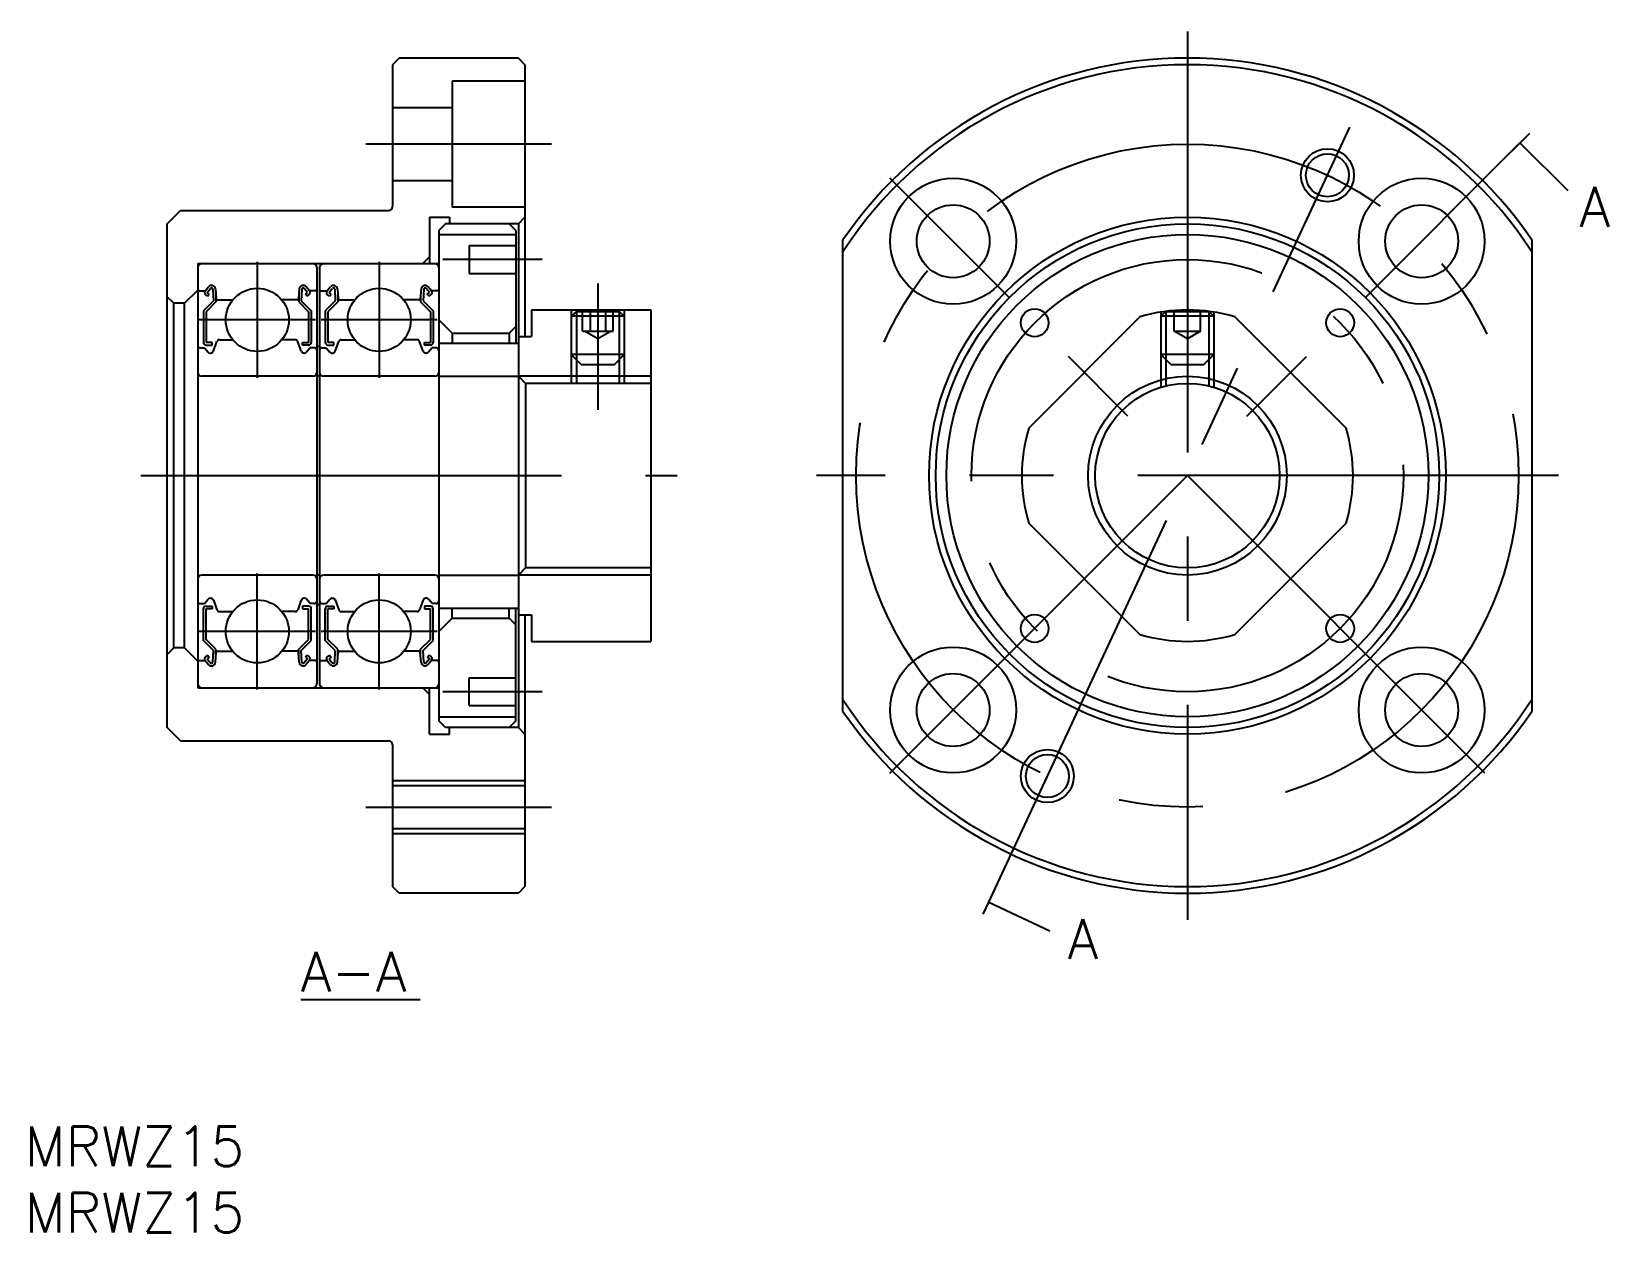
# Model space of a CAD drawing. Extents: x -87 to 32, y -57 to 34.
import ezdxf

# ---------------------------------------------------------------- set-up
doc = ezdxf.new("R2010")
doc.units = 0
doc.linetypes.add('CENTER', pattern=[50.8, 31.75, -6.35, 6.35, -6.35])
doc.linetypes.add('DASHED', pattern=[19.05, 12.7, -6.35])
doc.layers.get('0').update_dxf_attribs({"linetype": 'CONTINUOUS'})
doc.layers.add('CENTER', color=1, linetype='CENTER')
doc.styles.get("Standard").update_dxf_attribs({"font": 'txt.shx', "height": 3, "bigfont": 'bigfont.shx'})

# ---------------------------------------------------------------- blocks, each defined once
blk = doc.blocks.new('*U2')
at = {"color": 7, "linetype": 'CONTINUOUS'}
blk.add_line((-66.92, -39.51), (-57.92, -39.51), dxfattribs=at)
at = {"color": 137, "linetype": 'CONTINUOUS'}
blk.add_text('A-A', height=3, dxfattribs=at).set_placement((-66.92, -38.91))

msp = doc.modelspace()

# ---------------------------------------------------------------- linework, layer by layer
at = {"color": 7, "linetype": 'CONTINUOUS'}
for p, q in [((-59.5, 31.5), (-60, 31)), ((-60, 31), (-60, 20.3)), ((-50.5, 31.5), (-59.5, 31.5)), ((-50.5, 31.5), (-50, 31)), ((-50, 31), (-50, 10.5)), ((-50, 29.75), (-55.5, 29.75)), ((-55.5, 29.75), (-55.5, 20.25)), ((-55.5, 27.75), (-60, 27.75)), ((-55.5, 22.25), (-60, 22.25)), ((-50, 20.25), (-55.5, 20.25)), ((-77, 19), (-76, 20)), ((-76, 20), (-60.3, 20)), ((-57.2, 19.5), (-55.7, 19.5)), ((-57.2, 19.5), (-57.2, 16)), ((-55.7, 19.5), (-55.7, 19)), ((-50.5, 19), (-50, 19.5)), ((-77, -19), (-77, 19)), ((-56, 19), (-56.5, 18.5)), ((-56.5, 18.5), (-56.5, -18.5)), ((-51.2, 19), (-56, 19)), ((-50.7, 18.5), (-51.2, 19)), ((-50.7, 18.5), (-50.7, 10)), ((-50.5, 19), (-50.5, -19)), ((-54.2, 17.35), (-50.7, 17.35)), ((-54.2, 17.35), (-54.2, 15.25)), ((-26, -17.78), (-26, 17.78)), ((26, 17.78), (26, -17.78)), ((-74.7, 16), (-74.7, -16)), ((-74.7, 16), (-56.5, 16)), ((-65.7, 15.7), (-65.7, -15.7)), ((-65.5, 15.7), (-65.5, -15.7)), ((-57.7, 16), (-57.2, 16.5)), ((-54.2, 15.25), (-50.7, 15.25)), ((-76.5, 13), (-77, 13.5)), ((-75.7, 13), (-74.7, 14)), ((-74.6, 13.95), (-74.14, 13.95)), ((-73.52, 13.18), (-74.27, 12.43)), ((-74.14, 13.95), (-73.89, 14.25)), ((-73.96, 13.54), (-74.12, 13.67)), ((-73.32, 13.1), (-74.07, 12.35)), ((-73.99, 13.82), (-73.74, 14.12)), ((-73.83, 13.69), (-73.99, 13.82)), ((-73.96, 13.54), (-73.83, 13.69)), ((-73.56, 14.06), (-73.52, 13.18)), ((-73.36, 14.08), (-73.3, 13.34)), ((-73.32, 13.57), (-73.32, 13.1)), ((-73.2, 13.25), (-72.05, 13.25)), ((-67.2, 13.25), (-68.35, 13.25)), ((-67.04, 14.08), (-67.1, 13.34)), ((-67.08, 13.57), (-67.08, 13.1)), ((-67.08, 13.1), (-66.33, 12.35)), ((-66.84, 14.06), (-66.88, 13.18)), ((-66.88, 13.18), (-66.13, 12.43)), ((-66.41, 13.82), (-66.66, 14.12)), ((-66.57, 13.69), (-66.41, 13.82)), ((-66.44, 13.54), (-66.57, 13.69)), ((-66.26, 13.95), (-66.51, 14.25)), ((-66.44, 13.54), (-66.28, 13.67)), ((-65.8, 13.95), (-66.26, 13.95)), ((-65.4, 13.95), (-64.94, 13.95)), ((-64.32, 13.18), (-65.07, 12.43)), ((-64.94, 13.95), (-64.69, 14.25)), ((-64.76, 13.54), (-64.92, 13.67)), ((-64.12, 13.1), (-64.87, 12.35)), ((-64.79, 13.82), (-64.54, 14.12)), ((-64.63, 13.69), (-64.79, 13.82)), ((-64.76, 13.54), (-64.63, 13.69)), ((-64.36, 14.06), (-64.32, 13.18)), ((-64.16, 14.08), (-64.1, 13.34)), ((-64.12, 13.57), (-64.12, 13.1)), ((-64, 13.25), (-62.85, 13.25)), ((-58, 13.25), (-59.15, 13.25)), ((-57.84, 14.08), (-57.9, 13.34)), ((-57.88, 13.57), (-57.88, 13.1)), ((-57.88, 13.1), (-57.13, 12.35)), ((-57.64, 14.06), (-57.68, 13.18)), ((-57.68, 13.18), (-56.93, 12.43)), ((-57.21, 13.82), (-57.46, 14.12)), ((-57.37, 13.69), (-57.21, 13.82)), ((-57.24, 13.54), (-57.37, 13.69)), ((-57.06, 13.95), (-57.31, 14.25)), ((-57.24, 13.54), (-57.08, 13.67)), ((-56.6, 13.95), (-57.06, 13.95)), ((-76.5, -13), (-76.5, 13)), ((-75.7, 13), (-76.5, 13)), ((-75.7, -13), (-75.7, 13)), ((-74.27, 12.43), (-74.27, 10.05)), ((-74.07, 12.35), (-74.07, 10.05)), ((-66.33, 12.35), (-66.33, 10.05)), ((-66.13, 12.43), (-66.13, 10.05)), ((-65.07, 12.43), (-65.07, 10.05)), ((-64.87, 12.35), (-64.87, 10.05)), ((-57.13, 12.35), (-57.13, 10.05)), ((-56.93, 12.43), (-56.93, 10.05)), ((-49.5, 12.5), (-40.5, 12.5)), ((-49.5, 12.5), (-49.5, 10.5)), ((-46.12, 12.39), (-46.5, 12.02)), ((-46.5, 12.02), (-46.5, 9.14)), ((-42.5, 12.02), (-46.5, 12.02)), ((-46.12, 12.5), (-46.12, 12.39)), ((-46.12, 12.39), (-42.88, 12.39)), ((-42.88, 12.5), (-42.88, 12.39)), ((-42.88, 12.39), (-42.5, 12.02)), ((-42.5, 12.02), (-42.5, 9.14)), ((-40.5, 12.5), (-40.5, -12.5)), ((-11.98, 3.58), (-3.58, 11.98)), ((11.98, 3.58), (3.58, 11.98)), ((-55.5, 10.75), (-56.5, 11.75)), ((-55.5, 10.75), (-51.2, 10.75)), ((-55.5, 10.75), (-55.5, 10)), ((-51.2, 10.75), (-50.7, 11.25)), ((-51.2, 10.75), (-51.2, 10)), ((-74.5, 9.65), (-74.2, 9.65)), ((-74.2, 9.65), (-73.92, 9.32)), ((-73.62, 10.05), (-74.07, 10.05)), ((-74.07, 9.85), (-73.62, 9.85)), ((-73.62, 9.85), (-73.62, 10.05)), ((-73.52, 9.38), (-73.25, 10.12)), ((-73.06, 10.25), (-72.05, 10.25)), ((-67.34, 10.25), (-68.35, 10.25)), ((-66.88, 9.38), (-67.15, 10.12)), ((-66.78, 9.85), (-66.78, 10.05)), ((-66.78, 10.05), (-66.33, 10.05)), ((-66.33, 9.85), (-66.78, 9.85)), ((-66.2, 9.65), (-66.48, 9.32)), ((-65.9, 9.65), (-66.2, 9.65)), ((-65.5, 9.75), (-65.7, 9.75)), ((-65.3, 9.65), (-65, 9.65)), ((-65, 9.65), (-64.72, 9.32)), ((-64.42, 10.05), (-64.87, 10.05)), ((-64.87, 9.85), (-64.42, 9.85)), ((-64.42, 9.85), (-64.42, 10.05)), ((-64.32, 9.38), (-64.05, 10.12)), ((-63.86, 10.25), (-62.85, 10.25)), ((-58.14, 10.25), (-59.15, 10.25)), ((-57.68, 9.38), (-57.95, 10.12)), ((-57.58, 9.85), (-57.58, 10.05)), ((-57.58, 10.05), (-57.13, 10.05)), ((-57.13, 9.85), (-57.58, 9.85)), ((-57, 9.65), (-57.28, 9.32)), ((-56.7, 9.65), (-57, 9.65)), ((-56.5, 10), (-50.5, 10)), ((-50.5, 10.5), (-49.5, 10.5)), ((-73.77, 9.25), (-73.71, 9.25)), ((-66.63, 9.25), (-66.69, 9.25)), ((-64.57, 9.25), (-64.51, 9.25)), ((-57.43, 9.25), (-57.49, 9.25)), ((-42.5, 9.14), (-46.5, 9.14)), ((-45.75, 8.39), (-46.5, 9.14)), ((-46.12, 8.77), (-46.12, 6.96)), ((-45.75, 8.39), (-43.25, 8.39)), ((-43.25, 8.39), (-42.5, 9.14)), ((-42.88, 8.77), (-42.88, 6.96)), ((-66, 7.5), (-74.4, 7.5)), ((-65.5, 7.5), (-65.7, 7.5)), ((-56.8, 7.5), (-65.2, 7.5)), ((-56.5, 7.5), (-50.5, 7.5)), ((-50.5, 7.5), (-49.96, 6.96)), ((-49.96, 6.96), (-49.96, -6.96)), ((-40.5, 6.96), (-49.96, 6.96)), ((-3.58, -11.98), (-11.98, -3.58)), ((3.58, -11.98), (11.98, -3.58)), ((-50.5, -7.5), (-49.96, -6.96)), ((-40.5, -6.96), (-49.96, -6.96)), ((-66, -7.5), (-74.4, -7.5)), ((-65.5, -7.5), (-65.7, -7.5)), ((-56.8, -7.5), (-65.2, -7.5)), ((-56.5, -7.5), (-50.5, -7.5)), ((-74.2, -9.65), (-73.92, -9.32)), ((-73.77, -9.25), (-73.71, -9.25)), ((-73.52, -9.38), (-73.25, -10.12)), ((-66.88, -9.38), (-67.15, -10.12)), ((-66.63, -9.25), (-66.69, -9.25)), ((-66.2, -9.65), (-66.48, -9.32)), ((-65, -9.65), (-64.72, -9.32)), ((-64.57, -9.25), (-64.51, -9.25)), ((-64.32, -9.38), (-64.05, -10.12)), ((-57.68, -9.38), (-57.95, -10.12)), ((-57.43, -9.25), (-57.49, -9.25)), ((-57, -9.65), (-57.28, -9.32)), ((-74.5, -9.65), (-74.2, -9.65)), ((-74.27, -12.43), (-74.27, -10.05)), ((-74.07, -9.85), (-73.62, -9.85)), ((-73.62, -10.05), (-74.07, -10.05)), ((-74.07, -12.35), (-74.07, -10.05)), ((-73.62, -9.85), (-73.62, -10.05)), ((-73.06, -10.25), (-72.05, -10.25)), ((-67.34, -10.25), (-68.35, -10.25)), ((-66.78, -9.85), (-66.78, -10.05)), ((-66.33, -9.85), (-66.78, -9.85)), ((-66.78, -10.05), (-66.33, -10.05)), ((-66.33, -12.35), (-66.33, -10.05)), ((-65.9, -9.65), (-66.2, -9.65)), ((-66.13, -12.43), (-66.13, -10.05)), ((-65.5, -9.75), (-65.7, -9.75)), ((-65.3, -9.65), (-65, -9.65)), ((-65.07, -12.43), (-65.07, -10.05)), ((-64.87, -9.85), (-64.42, -9.85)), ((-64.42, -10.05), (-64.87, -10.05)), ((-64.87, -12.35), (-64.87, -10.05)), ((-64.42, -9.85), (-64.42, -10.05)), ((-63.86, -10.25), (-62.85, -10.25)), ((-58.14, -10.25), (-59.15, -10.25)), ((-57.58, -9.85), (-57.58, -10.05)), ((-57.13, -9.85), (-57.58, -9.85)), ((-57.58, -10.05), (-57.13, -10.05)), ((-57.13, -12.35), (-57.13, -10.05)), ((-56.7, -9.65), (-57, -9.65)), ((-56.93, -12.43), (-56.93, -10.05)), ((-56.5, -10), (-50.5, -10)), ((-55.5, -10.75), (-55.5, -10)), ((-51.2, -10.75), (-51.2, -10)), ((-50.7, -18.5), (-50.7, -10)), ((-50.5, -10.5), (-49.5, -10.5)), ((-50, -10.5), (-50, -31)), ((-49.5, -10.5), (-49.5, -12.5)), ((-55.5, -10.75), (-56.5, -11.75)), ((-55.5, -10.75), (-51.2, -10.75)), ((-51.2, -10.75), (-50.7, -11.25)), ((-76.5, -13), (-77, -13.5)), ((-75.7, -13), (-76.5, -13)), ((-75.7, -13), (-74.7, -14)), ((-73.52, -13.18), (-74.27, -12.43)), ((-73.32, -13.1), (-74.07, -12.35)), ((-67.08, -13.1), (-66.33, -12.35)), ((-66.88, -13.18), (-66.13, -12.43)), ((-64.32, -13.18), (-65.07, -12.43)), ((-64.12, -13.1), (-64.87, -12.35)), ((-57.88, -13.1), (-57.13, -12.35)), ((-57.68, -13.18), (-56.93, -12.43)), ((-49.5, -12.5), (-40.5, -12.5)), ((-74.6, -13.95), (-74.14, -13.95)), ((-74.14, -13.95), (-73.89, -14.25)), ((-73.96, -13.54), (-74.12, -13.67)), ((-73.83, -13.69), (-73.99, -13.82)), ((-73.99, -13.82), (-73.74, -14.12)), ((-73.96, -13.54), (-73.83, -13.69)), ((-73.56, -14.06), (-73.52, -13.18)), ((-73.36, -14.08), (-73.3, -13.34)), ((-73.32, -13.57), (-73.32, -13.1)), ((-73.2, -13.25), (-72.05, -13.25)), ((-67.2, -13.25), (-68.35, -13.25)), ((-67.04, -14.08), (-67.1, -13.34)), ((-67.08, -13.57), (-67.08, -13.1)), ((-66.84, -14.06), (-66.88, -13.18)), ((-66.41, -13.82), (-66.66, -14.12)), ((-66.44, -13.54), (-66.57, -13.69)), ((-66.57, -13.69), (-66.41, -13.82)), ((-66.26, -13.95), (-66.51, -14.25)), ((-66.44, -13.54), (-66.28, -13.67)), ((-65.8, -13.95), (-66.26, -13.95)), ((-65.4, -13.95), (-64.94, -13.95)), ((-64.94, -13.95), (-64.69, -14.25)), ((-64.76, -13.54), (-64.92, -13.67)), ((-64.63, -13.69), (-64.79, -13.82)), ((-64.79, -13.82), (-64.54, -14.12)), ((-64.76, -13.54), (-64.63, -13.69)), ((-64.36, -14.06), (-64.32, -13.18)), ((-64.16, -14.08), (-64.1, -13.34)), ((-64.12, -13.57), (-64.12, -13.1)), ((-64, -13.25), (-62.85, -13.25)), ((-58, -13.25), (-59.15, -13.25)), ((-57.84, -14.08), (-57.9, -13.34)), ((-57.88, -13.57), (-57.88, -13.1)), ((-57.64, -14.06), (-57.68, -13.18)), ((-57.21, -13.82), (-57.46, -14.12)), ((-57.24, -13.54), (-57.37, -13.69)), ((-57.37, -13.69), (-57.21, -13.82)), ((-57.06, -13.95), (-57.31, -14.25)), ((-57.24, -13.54), (-57.08, -13.67)), ((-56.6, -13.95), (-57.06, -13.95)), ((-54.2, -15.25), (-50.7, -15.25)), ((-54.2, -17.35), (-54.2, -15.25)), ((-74.7, -16), (-56.5, -16)), ((-57.7, -16), (-57.2, -16.5)), ((-57.2, -19.5), (-57.2, -16)), ((-54.2, -17.35), (-50.7, -17.35)), ((-76, -20), (-77, -19)), ((-56, -19), (-56.5, -18.5)), ((-51.2, -19), (-56, -19)), ((-55.7, -19.5), (-55.7, -19)), ((-50.7, -18.5), (-51.2, -19)), ((-50.5, -19), (-50, -19.5)), ((-76, -20), (-60.3, -20)), ((-57.2, -19.5), (-55.7, -19.5)), ((-60, -20.3), (-60, -31)), ((-60, -23.38), (-50, -23.38)), ((-60, -26.62), (-50, -26.62)), ((-59.5, -31.5), (-60, -31)), ((-50.5, -31.5), (-59.5, -31.5)), ((-50, -31), (-50.5, -31.5))]:
    msp.add_line(p, q, dxfattribs=at)
at = {"color": 3, "linetype": 'CONTINUOUS'}
for p, q in [((-56.5, 18.19), (-50.7, 18.19)), ((-50.5, 19), (-51.2, 19)), ((-46.5, 12.5), (-46.5, 12.02)), ((-46.12, 12.39), (-46.12, 8.77)), ((-42.88, 12.39), (-42.88, 8.77)), ((-42.5, 12.5), (-42.5, 12.02)), ((-46.5, 9.14), (-46.5, 6.96)), ((-42.5, 9.14), (-42.5, 6.96)), ((-40.5, 7.5), (-50.5, 7.5)), ((-40.5, -7.5), (-50.5, -7.5)), ((-56.5, -18.19), (-50.7, -18.19)), ((-50.5, -19), (-51.2, -19)), ((-60, -23), (-50, -23)), ((-60, -27), (-50, -27))]:
    msp.add_line(p, q, dxfattribs=at)
at = {"color": 3, "linetype": 'DASHED'}
for p, q in [((-45.65, 10.89), (-45.65, 12.39)), ((-45.08, 12.39), (-45.08, 10.89)), ((-43.92, 12.39), (-43.92, 10.89)), ((-43.35, 10.89), (-43.35, 12.39)), ((-1.62, 12.39), (-2, 12.02)), ((-2, 12.34), (-2, 6.66)), ((2, 12.02), (-2, 12.02)), ((-1.62, 12.39), (-1.62, 6.77)), ((-1.62, 12.39), (1.62, 12.39)), ((-1, 10.89), (-1, 12.39)), ((0, 12.39), (0, 10.89)), ((1, 10.89), (1, 12.39)), ((1.62, 12.39), (1.62, 6.77)), ((1.62, 12.39), (2, 12.02)), ((2, 12.34), (2, 6.66)), ((-45.65, 10.89), (-43.35, 10.89)), ((-44.5, 10.32), (-45.5, 10.89)), ((-43.5, 10.89), (-44.5, 10.32)), ((-1, 10.89), (1, 10.89)), ((0, 10.32), (-1, 10.89)), ((1, 10.89), (0, 10.32)), ((2, 9.14), (-2, 9.14)), ((-1.25, 8.39), (-2, 9.14)), ((-1.25, 8.39), (1.25, 8.39)), ((1.25, 8.39), (2, 9.14))]:
    msp.add_line(p, q, dxfattribs=at)
at = {"color": 7}
for points in [[(25.1, 25.1, 0), (28.71, 21.5, 0)], [(-15, -32.17, 0), (-10.38, -34.33, 0)]]:
    msp.add_polyline3d(points, dxfattribs=at)
at = {"color": 3, "linetype": 'CONTINUOUS'}
for centre, radius in [((10.57, 22.66), 2), ((0, 0), 19), ((0, 0), 7.5), ((-10.57, -22.66), 2)]:
    msp.add_circle(centre, radius, dxfattribs=at)
at = {"color": 7, "linetype": 'CONTINUOUS'}
for centre, radius in [((10.57, 22.66), 1.62), ((-17.68, 17.68), 4.75), ((17.68, 17.68), 4.75), ((-17.68, 17.68), 2.75), ((17.68, 17.68), 2.75), ((0, 0), 19.5), ((0, 0), 18.19), ((-70.2, 11.75), 2.38), ((-61, 11.75), 2.38), ((-11.53, 11.53), 1.05), ((11.53, 11.53), 1.05), ((0, 0), 6.96), ((-70.2, -11.75), 2.38), ((-61, -11.75), 2.38), ((-11.53, -11.53), 1.05), ((11.53, -11.53), 1.05), ((-17.68, -17.68), 4.75), ((17.68, -17.68), 4.75), ((-17.68, -17.68), 2.75), ((17.68, -17.68), 2.75), ((-10.57, -22.66), 1.62)]:
    msp.add_circle(centre, radius, dxfattribs=at)
for centre, radius, start, end in [((0, 0), 31.5, 34.3713, 145.6287), ((0, 0), 31, 32.9959, 147.0041), ((-60.3, 20.3), 0.3, 270, 0), ((-74.4, 15.7), 0.3, 90, 180), ((-66, 15.7), 0.3, 360, 90), ((-65.2, 15.7), 0.3, 90, 180), ((-56.8, 15.7), 0.3, 360, 90), ((-73.66, 14.05), 0.3, 4.9968, 140.0002), ((-66.74, 14.05), 0.3, 39.9998, 175.0032), ((-64.46, 14.05), 0.3, 4.9968, 140.0002), ((-57.54, 14.05), 0.3, 39.9998, 175.0032), ((-74.6, 14.05), 0.1, 180, 270), ((-73.99, 13.82), 0.2, 140.0002, 230.0848), ((-73.66, 14.06), 0.1, 2.8198, 140.0033), ((-73.2, 13.35), 0.1, 184.9968, 270), ((-67.2, 13.35), 0.1, 270, 355.0032), ((-66.74, 14.06), 0.1, 39.9967, 177.1802), ((-66.41, 13.82), 0.2, 309.9152, 39.9998), ((-65.8, 14.05), 0.1, 270, 0), ((-65.4, 14.05), 0.1, 180, 270), ((-64.79, 13.82), 0.2, 140.0002, 230.0848), ((-64.46, 14.06), 0.1, 2.8198, 140.0033), ((-64, 13.35), 0.1, 184.9968, 270), ((-58, 13.35), 0.1, 270, 355.0032), ((-57.54, 14.06), 0.1, 39.9967, 177.1802), ((-57.21, 13.82), 0.2, 309.9152, 39.9998), ((-56.6, 14.05), 0.1, 270, 0), ((0, 0), 12.5, 73.3576, 106.6424), ((-74.5, 9.45), 0.2, 90, 180), ((-74.07, 10.05), 0.2, 180, 270), ((-73.06, 10.05), 0.2, 90, 159.9919), ((-67.34, 10.05), 0.2, 20.0081, 90), ((-66.33, 10.05), 0.2, 270, 0), ((-65.9, 9.45), 0.2, 0, 90), ((-65.3, 9.45), 0.2, 90, 180), ((-64.87, 10.05), 0.2, 180, 270), ((-63.86, 10.05), 0.2, 90, 159.9919), ((-58.14, 10.05), 0.2, 20.0081, 90), ((-57.13, 10.05), 0.2, 270, 0), ((-56.7, 9.45), 0.2, 0, 90), ((-73.77, 9.45), 0.2, 219.9962, 270), ((-73.71, 9.45), 0.2, 270, 339.9919), ((-66.69, 9.45), 0.2, 200.0081, 270), ((-66.63, 9.45), 0.2, 270, 320.0038), ((-64.57, 9.45), 0.2, 219.9962, 270), ((-64.51, 9.45), 0.2, 270, 339.9919), ((-57.49, 9.45), 0.2, 200.0081, 270), ((-57.43, 9.45), 0.2, 270, 320.0038), ((-74.4, 7.8), 0.3, 180, 270), ((-66, 7.8), 0.3, 270, 0), ((-65.2, 7.8), 0.3, 180, 270), ((-56.8, 7.8), 0.3, 270, 0), ((0, 0), 12.5, 163.3576, 196.6424), ((0, 0), 12.5, 343.3576, 16.6424), ((-74.4, -7.8), 0.3, 90, 180), ((-66, -7.8), 0.3, 0, 90), ((-65.2, -7.8), 0.3, 90, 180), ((-56.8, -7.8), 0.3, 0, 90), ((-74.5, -9.45), 0.2, 180, 270), ((-73.77, -9.45), 0.2, 90, 140.0038), ((-73.71, -9.45), 0.2, 20.0081, 90), ((-66.69, -9.45), 0.2, 90, 159.9919), ((-66.63, -9.45), 0.2, 39.9962, 90), ((-65.9, -9.45), 0.2, 270, 0), ((-65.3, -9.45), 0.2, 180, 270), ((-64.57, -9.45), 0.2, 90, 140.0038), ((-64.51, -9.45), 0.2, 20.0081, 90), ((-57.49, -9.45), 0.2, 90, 159.9919), ((-57.43, -9.45), 0.2, 39.9962, 90), ((-56.7, -9.45), 0.2, 270, 0), ((-74.07, -10.05), 0.2, 90, 180), ((-73.06, -10.05), 0.2, 200.0081, 270), ((-67.34, -10.05), 0.2, 270, 339.9919), ((-66.33, -10.05), 0.2, 0, 90), ((-64.87, -10.05), 0.2, 90, 180), ((-63.86, -10.05), 0.2, 200.0081, 270), ((-58.14, -10.05), 0.2, 270, 339.9919), ((-57.13, -10.05), 0.2, 0, 90), ((0, 0), 12.5, 253.3576, 286.6424), ((-74.6, -14.05), 0.1, 90, 180), ((-73.99, -13.82), 0.2, 129.9152, 219.9998), ((-73.66, -14.05), 0.3, 219.9998, 355.0032), ((-73.66, -14.06), 0.1, 219.9967, 357.1802), ((-73.2, -13.35), 0.1, 90, 175.0032), ((-67.2, -13.35), 0.1, 4.9968, 90), ((-66.74, -14.05), 0.3, 184.9968, 320.0002), ((-66.74, -14.06), 0.1, 182.8198, 320.0033), ((-66.41, -13.82), 0.2, 320.0002, 50.0848), ((-65.8, -14.05), 0.1, 0, 90), ((-65.4, -14.05), 0.1, 90, 180), ((-64.79, -13.82), 0.2, 129.9152, 219.9998), ((-64.46, -14.05), 0.3, 219.9998, 355.0032), ((-64.46, -14.06), 0.1, 219.9967, 357.1802), ((-64, -13.35), 0.1, 90, 175.0032), ((-58, -13.35), 0.1, 4.9968, 90), ((-57.54, -14.05), 0.3, 184.9968, 320.0002), ((-57.54, -14.06), 0.1, 182.8198, 320.0033), ((-57.21, -13.82), 0.2, 320.0002, 50.0848), ((-56.6, -14.05), 0.1, 0, 90), ((-74.4, -15.7), 0.3, 180, 270), ((-66, -15.7), 0.3, 270, 0), ((-65.2, -15.7), 0.3, 180, 270), ((-56.8, -15.7), 0.3, 270, 0), ((0, 0), 31, 212.9959, 327.0041), ((0, 0), 31.5, 214.3713, 325.6287), ((-60.3, -20.3), 0.3, 0, 90)]:
    msp.add_arc(centre, radius, start, end, dxfattribs=at)
at = {"layer": 'CENTER', "color": 1, "linetype": 'CENTER'}
for p, q in [((0, 33.5), (0, -33.5)), ((-15, -32.17), (12.26, 26.28)), ((-48, 25), (-62, 25)), ((-22.45, -22.45), (25.1, 25.1)), ((25.81, 25.81), (24.4, 24.4)), ((22.45, -22.45), (-22.45, 22.45)), ((-70.2, 16.13), (-70.2, 7.37)), ((-61, 16.13), (-61, 7.37)), ((-48.7, 16.3), (-56.2, 16.3)), ((-44.5, 14.5), (-44.5, 4.96)), ((-65.82, 11.75), (-74.58, 11.75)), ((-56.62, 11.75), (-65.38, 11.75)), ((-79, 0), (-38.5, 0)), ((28, 0), (-28, 0)), ((-70.2, -16.13), (-70.2, -7.37)), ((-61, -16.13), (-61, -7.37)), ((-65.82, -11.75), (-74.58, -11.75)), ((-56.62, -11.75), (-65.38, -11.75)), ((-48.7, -16.3), (-56.2, -16.3)), ((-62, -25), (-48, -25)), ((-14.58, -31.27), (-15.43, -33.08))]:
    msp.add_line(p, q, dxfattribs=at)
for radius in [25, 16.3]:
    msp.add_circle((0, 0), radius, dxfattribs=at)

# ---------------------------------------------------------------- block references
at = {"color": 7, "linetype": 'CONTINUOUS'}
msp.add_blockref('*U2', (0, 0), dxfattribs=at)

# ---------------------------------------------------------------- texts
at = {"color": 137, "linetype": 'CONTINUOUS'}
for p in [(29.6, 18.78), (-9.04, -36.46)]:
    msp.add_text('A', height=3, dxfattribs=at).set_placement(p)
at = {"color": 7, "linetype": 'CONTINUOUS'}
for p in [(-87.76, -52.09), (-87.76, -57.09)]:
    msp.add_text('MRWZ15', height=3, dxfattribs=at).set_placement(p)

doc.saveas('drawing.dxf')
